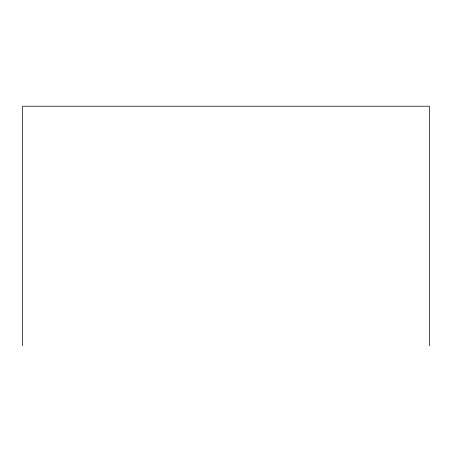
<?xml version="1.0" encoding="UTF-8"?>
<svg xmlns="http://www.w3.org/2000/svg" width="452" height="452" viewBox="0 0 452 452"><rect width="100%" height="100%" fill="white"/><g stroke="black" fill="none" stroke-linecap="round" stroke-linejoin="round"><path stroke-width="0.68" d="M429.4 345.78L429.4 106.22L22.6 106.22L22.6 345.78"/></g></svg>
